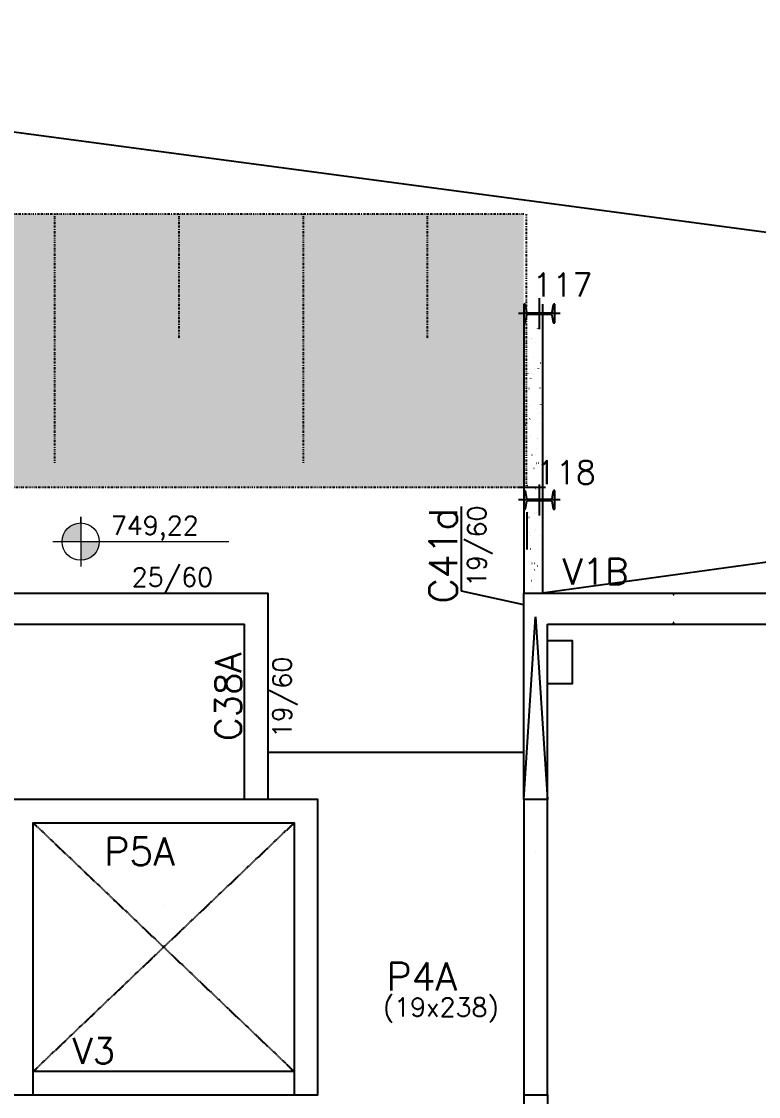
# Model space of a CAD drawing. Extents: x -40810 to 33675, y -2018 to 21213.
# Drawn here: x 15642 to 16236, y 3674 to 4539 of the extents above; entities that cross this region are included whole.
import ezdxf

# ---------------------------------------------------------------- set-up
doc = ezdxf.new("R2010")
doc.units = 0
doc.linetypes.add('ESTILO_TQS_0003', pattern=[1.5, 0.5, -0.4, 0.1, -0.5])
doc.linetypes.add('TRAZO_HUECO', pattern=[0.75, 0.5, -0.25])
doc.layers.get('0').update_dxf_attribs({"color": 1, "lineweight": 9})
for name, color, linetype in [('1', 5, 'Continuous'), ('11', 22, 'Continuous'), ('12', 3, 'Continuous'), ('19', 5, 'Continuous'), ('204', 7, 'ESTILO_TQS_0003'), ('241', 7, 'TRAZO_HUECO'), ('242', 3, 'Continuous'), ('26', 1, 'Continuous'), ('27', 10, 'Continuous'), ('3', 2, 'Continuous'), ('42', 7, 'Continuous'), ('49', 20, 'Continuous'), ('51', 6, 'Continuous'), ('52', 21, 'Continuous'), ('6', 6, 'Continuous'), ('64', 43, 'Continuous'), ('8', 5, 'Continuous'), ('9', 3, 'Continuous')]:
    doc.layers.add(name, color=color, linetype=linetype)
doc.styles.get("Standard").update_dxf_attribs({"font": 'romans.shx', "width": 0.8})

# ---------------------------------------------------------------- blocks, each defined once
blk = doc.blocks.new('_HD9AC76DE2E-005')
for p, q in [((1598.880956, 4767.937908), (1598.880956, 4767.937908)), ((1598.880956, 4767.937908), (1598.880956, 4767.937908)), ((1598.880956, 4761.475815), (1598.880956, 4761.475815)), ((1598.880956, 4761.475815), (1598.880956, 4761.475815)), ((1598.947319, 4761.979893), (1598.957108, 4762.054251)), ((1613.719882, 4761.246881), (1613.793104, 4761.263114)), ((1598.880956, 4757.957171), (1598.880956, 4757.957171)), ((1598.880956, 4757.957171), (1598.880956, 4757.957171)), ((1598.880956, 4757.957171), (1598.880956, 4757.957171)), ((1610.034422, 4756.155406), (1610.044212, 4756.229765)), ((1611.308343, 4756.455843), (1611.354, 4756.515344)), ((1613.705341, 4759.579672), (1613.750998, 4759.639173)), ((1598.880956, 4747.833774), (1598.880956, 4747.833774)), ((1598.880956, 4747.833774), (1598.880956, 4747.833774)), ((1598.880956, 4747.833774), (1598.880956, 4747.833774)), ((1598.880956, 4745.066613), (1598.880956, 4745.066613)), ((1600.895772, 4745.513287), (1600.968994, 4745.52952)), ((1601.309436, 4743.425014), (1601.355093, 4743.484516)), ((1602.860505, 4748.007525), (1602.935434, 4748.010796)), ((1604.733721, 4748.089311), (1604.808649, 4748.092582)), ((1605.053319, 4748.304137), (1605.098976, 4748.363639)), ((1608.546424, 4744.852935), (1608.556213, 4744.927293)), ((1613.575297, 4748.475343), (1613.650226, 4748.478614)), ((1598.880956, 4740.260157), (1598.880956, 4740.260157)), ((1598.880956, 4740.260157), (1598.880956, 4740.260157)), ((1598.912438, 4740.301185), (1598.958095, 4740.360687)), ((1598.880956, 4732.176055), (1598.880956, 4732.176055)), ((1598.880956, 4732.176055), (1598.880956, 4732.176055)), ((1598.880956, 4732.176055), (1598.880956, 4732.176055)), ((1598.880956, 4727.729639), (1598.880956, 4727.729639)), ((1598.880956, 4727.729639), (1598.880956, 4727.729639)), ((1602.287481, 4727.878371), (1602.36241, 4727.881643)), ((1606.955636, 4732.769701), (1606.965425, 4732.844059)), ((1612.402844, 4728.320018), (1612.477773, 4728.323289)), ((1598.880956, 4719.285498), (1598.880956, 4719.285498)), ((1601.973656, 4719.971133), (1602.046878, 4719.987366)), ((1605.291427, 4720.128779), (1605.301216, 4720.203137)), ((1606.890467, 4719.072666), (1606.936125, 4719.132168)), ((1610.63435, 4723.951789), (1610.680007, 4724.011291)), ((1598.880956, 4708.634467), (1598.880956, 4708.634467)), ((1598.880956, 4708.634467), (1598.880956, 4708.634467)), ((1603.803428, 4708.826307), (1603.813218, 4708.900666)), ((1604.493469, 4715.948837), (1604.539126, 4716.008339)), ((1598.880956, 4707.625504), (1598.880956, 4707.625504)), ((1598.880956, 4707.625504), (1598.880956, 4707.625504)), ((1598.880956, 4707.625504), (1598.880956, 4707.625504)), ((1598.880956, 4706.39494), (1598.880956, 4706.39494)), ((1598.880956, 4706.39494), (1598.880956, 4706.39494)), ((1598.880956, 4706.39494), (1598.880956, 4706.39494)), ((1601.115028, 4707.723046), (1601.189957, 4707.726318)), ((1602.988244, 4707.804833), (1603.063172, 4707.808104)), ((1611.82982, 4708.190864), (1611.904749, 4708.194136)), ((1598.880956, 4693.504382), (1598.880956, 4693.504382)), ((1598.880956, 4693.504382), (1598.880956, 4693.504382)), ((1598.880956, 4693.504382), (1598.880956, 4693.504382)), ((1599.39043, 4693.61733), (1599.463653, 4693.633563)), ((1602.21264, 4696.743073), (1602.22243, 4696.817431)), ((1603.05154, 4694.428979), (1603.124763, 4694.445212)), ((1610.074501, 4691.596489), (1610.120158, 4691.655991)), ((1612.471499, 4694.720318), (1612.517156, 4694.77982)), ((1613.299744, 4690.918586), (1613.309534, 4690.992945)), ((1598.880956, 4687.52137), (1598.880956, 4687.52137)), ((1598.880956, 4687.52137), (1598.880956, 4687.52137)), ((1600.542004, 4687.593893), (1600.616933, 4687.597164)), ((1600.548431, 4684.102151), (1600.558221, 4684.176509)), ((1603.819477, 4683.444784), (1603.865134, 4683.504285)), ((1610.657367, 4688.035539), (1610.732296, 4688.03881)), ((1612.530583, 4688.117325), (1612.605511, 4688.120597)), ((1598.880956, 4680.613825), (1598.880956, 4680.613825)), ((1598.880956, 4680.613825), (1598.880956, 4680.613825)), ((1598.880956, 4677.008778), (1598.880956, 4677.008778)), ((1598.880956, 4677.008778), (1598.880956, 4677.008778)), ((1598.880956, 4677.008778), (1598.880956, 4677.008778)), ((1599.746317, 4680.805671), (1599.819539, 4680.821904)), ((1600.075594, 4678.565661), (1600.121251, 4678.625162)), ((1611.811745, 4679.616115), (1611.821535, 4679.690473)), ((1598.880956, 4671.436415), (1598.880956, 4671.436415)), ((1598.880956, 4671.436415), (1598.880956, 4671.436415)), ((1598.880956, 4671.436415), (1598.880956, 4671.436415)), ((1598.880956, 4667.723267), (1598.880956, 4667.723267)), ((1598.880956, 4667.723267), (1598.880956, 4667.723267)), ((1598.880956, 4667.723267), (1598.880956, 4667.723267)), ((1598.880956, 4667.417235), (1598.880956, 4667.417235)), ((1598.880956, 4667.417235), (1598.880956, 4667.417235)), ((1598.880956, 4667.417235), (1598.880956, 4667.417235)), ((1599.060433, 4672.79968), (1599.070222, 4672.874038)), ((1599.369551, 4667.438568), (1599.44448, 4667.441839)), ((1600.468315, 4668.075176), (1600.541537, 4668.091409)), ((1601.242767, 4667.520354), (1601.317695, 4667.523625)), ((1604.129425, 4668.886825), (1604.202647, 4668.903057)), ((1610.084343, 4667.906386), (1610.159272, 4667.909657)), ((1610.220957, 4667.532881), (1610.230747, 4667.607239)), ((1609.400508, 4659.092436), (1609.446165, 4659.151937)), ((1598.880956, 4654.832709), (1598.880956, 4654.832709)), ((1598.880956, 4654.832709), (1598.880956, 4654.832709)), ((1600.824201, 4655.263516), (1600.897423, 4655.279749)), ((1603.259627, 4651.089484), (1603.305285, 4651.148986)), ((1605.656626, 4654.213313), (1605.702283, 4654.272814)), ((1608.556749, 4654.891959), (1608.566538, 4654.966317)), ((1608.91189, 4647.75106), (1608.986819, 4647.754332)), ((1610.785106, 4647.832847), (1610.860034, 4647.836118)), ((1598.880956, 4647.3131), (1598.880956, 4647.3131)), ((1598.880956, 4647.3131), (1598.880956, 4647.3131)), ((1598.880956, 4647.3131), (1598.880956, 4647.3131)), ((1598.880956, 4645.383088), (1598.880956, 4645.383088)), ((1598.880956, 4645.383088), (1598.880956, 4645.383088)), ((1598.880956, 4641.942152), (1598.880956, 4641.942152)), ((1598.880956, 4641.942152), (1598.880956, 4641.942152)), ((1598.880956, 4641.942152), (1598.880956, 4641.942152)), ((1601.546199, 4642.533022), (1601.619421, 4642.549255)), ((1605.207309, 4643.34467), (1605.280531, 4643.360903)), ((1607.06875, 4643.589487), (1607.078539, 4643.663846)), ((1605.477962, 4631.506253), (1605.487751, 4631.580611)), ((1598.880956, 4629.051594), (1598.880956, 4629.051594)), ((1598.880956, 4629.051594), (1598.880956, 4629.051594)), ((1598.880956, 4627.208966), (1598.880956, 4627.208966)), ((1599.497289, 4627.235875), (1599.572218, 4627.239147)), ((1601.902085, 4629.721362), (1601.975307, 4629.737595)), ((1608.338866, 4627.621907), (1608.413795, 4627.625178)), ((1608.840659, 4626.737136), (1608.886316, 4626.796638)), ((1611.237657, 4629.860965), (1611.283314, 4629.920466)), ((1598.880956, 4616.161036), (1598.880956, 4616.161036)), ((1598.880956, 4616.161036), (1598.880956, 4616.161036)), ((1598.880956, 4616.161036), (1598.880956, 4616.161036)), ((1598.880956, 4613.757398), (1598.887409, 4613.765809)), ((1602.585635, 4618.58543), (1602.631292, 4618.644932)), ((1602.624083, 4616.990868), (1602.697305, 4617.007101)), ((1603.813753, 4618.865331), (1603.823542, 4618.939689)), ((1606.285193, 4617.802516), (1606.358415, 4617.818749)), ((1598.880956, 4607.104831), (1598.880956, 4607.104831)), ((1598.880956, 4607.104831), (1598.880956, 4607.104831)), ((1598.880956, 4607.104831), (1598.880956, 4607.104831)), ((1602.325754, 4607.56286), (1602.335544, 4607.637218)), ((1607.166413, 4607.466582), (1607.241342, 4607.469853)), ((1609.039629, 4607.548368), (1609.114557, 4607.55164)), ((1598.880956, 4603.270479), (1598.880956, 4603.270479)), ((1598.880956, 4603.270479), (1598.880956, 4603.270479)), ((1602.979969, 4604.179208), (1603.053192, 4604.195441)), ((1613.486279, 4602.296061), (1613.496069, 4602.370419)), ((1598.880956, 4590.379921), (1598.880956, 4590.379921)), ((1598.880956, 4590.379921), (1598.880956, 4590.379921)), ((1598.880956, 4590.379921), (1598.880956, 4590.379921)), ((1600.734966, 4595.479625), (1600.744756, 4595.553984)), ((1603.701967, 4591.448713), (1603.775189, 4591.464946)), ((1604.422784, 4589.353959), (1604.468441, 4589.413461)), ((1606.593389, 4587.337428), (1606.668318, 4587.3407)), ((1607.363077, 4592.260362), (1607.436299, 4592.276595)), ((1608.166666, 4594.233083), (1608.212323, 4594.292584)), ((1611.82207, 4589.655139), (1611.83186, 4589.729497)), ((1598.880956, 4587.000696), (1598.880956, 4587.000696)), ((1598.880956, 4587.000696), (1598.880956, 4587.000696)), ((1598.880956, 4582.131709), (1598.880956, 4582.131709)), ((1598.880956, 4582.131709), (1598.880956, 4582.131709)), ((1598.880956, 4581.397015), (1598.880956, 4581.397015)), ((1599.070758, 4582.838703), (1599.080547, 4582.913062)), ((1602.025785, 4586.230131), (1602.071443, 4586.289632)), ((1604.057854, 4578.637054), (1604.131076, 4578.653287)), ((1598.880956, 4577.489363), (1598.880956, 4577.489363)), ((1598.880956, 4577.489363), (1598.880956, 4577.489363)), ((1610.334072, 4578.352667), (1610.343861, 4578.427026)), ((1613.747698, 4569.880735), (1613.793355, 4569.940236)), ((1598.880956, 4566.896562), (1598.880956, 4566.896562)), ((1598.880956, 4566.896562), (1598.880956, 4566.896562)), ((1598.880956, 4566.896562), (1598.880956, 4566.896562)), ((1598.880956, 4564.598805), (1598.880956, 4564.598805)), ((1598.880956, 4564.598805), (1598.880956, 4564.598805)), ((1598.880956, 4564.598805), (1598.880956, 4564.598805)), ((1604.779851, 4565.906559), (1604.853073, 4565.922792)), ((1605.420936, 4567.182103), (1605.495865, 4567.185375)), ((1607.294152, 4567.26389), (1607.36908, 4567.267161)), ((1607.606817, 4561.877783), (1607.652474, 4561.937284)), ((1608.440961, 4566.718208), (1608.514183, 4566.734441)), ((1608.743284, 4566.269433), (1608.753073, 4566.343791)), ((1610.003815, 4565.001612), (1610.049472, 4565.061113)), ((1601.351793, 4553.726077), (1601.39745, 4553.785579)), ((1605.135738, 4553.0949), (1605.20896, 4553.111133)), ((1607.079075, 4553.628511), (1607.088864, 4553.702869)), ((1598.880956, 4551.708248), (1598.880956, 4551.708248)), ((1598.880956, 4551.708248), (1598.880956, 4551.708248)), ((1598.880956, 4550.506019), (1598.880956, 4550.506019)), ((1598.880956, 4546.792427), (1598.880956, 4546.792427)), ((1598.880956, 4546.792427), (1598.880956, 4546.792427)), ((1604.847912, 4547.05295), (1604.922841, 4547.056221)), ((1605.691096, 4543.085768), (1605.691096, 4543.085768))]:
    blk.add_line(p, q)

msp = doc.modelspace()

# ---------------------------------------------------------------- linework, layer by layer
for p, q in [((15690.091, 4135.715), (15690.091, 4140.715)), ((15690.091, 4140.715), (15690.091, 4100.715)), ((15667.591, 4120.715), (15809.5, 4120.715))]:
    msp.add_line(p, q)
msp.add_circle((15690.091, 4120.715), 15)
at = {"layer": '1'}
for p, q in [((15076.375, 4079.277), (15840.927, 4079.277)), ((15840.927, 3913.191), (15840.927, 4079.277)), ((16046.927, 3913.191), (16046.927, 4079.277)), ((16046.927, 4079.277), (16308.427, 4079.277)), ((14938.94, 4054.277), (15821.927, 4054.277)), ((15821.927, 3913.191), (15821.927, 4054.277)), ((16065.927, 3913.191), (16065.927, 4054.277)), ((16065.927, 4054.277), (16572.927, 4054.277)), ((15840.927, 3951.191), (16046.927, 3951.191)), ((16046.927, 3675.191), (16046.927, 3523.191)), ((16065.927, 3675.191), (16065.927, 3347.687))]:
    msp.add_line(p, q, dxfattribs=at)
for points in [[(15861.927, 3694.191), (15651.927, 3694.191)], [(15651.927, 3675.191), (15861.927, 3675.191)]]:
    msp.add_lwpolyline(points, dxfattribs=at)
at = {"layer": '19'}
for p, q in [((19421.494, 4539.44), (16061.927, 4079.277)), ((15198.871, 4508.655), (18428.926, 4079.277)), ((16046.806, 3951.281), (16046.806, 4055.031))]:
    msp.add_line(p, q, dxfattribs=at)
at = {"layer": '204'}
for p, q in [((16046.927, 4384.191), (15182.495, 4384.191)), ((15669.117, 4384.191), (15669.117, 4184.191)), ((15769.117, 4384.191), (15769.117, 4284.191)), ((15869.117, 4384.191), (15869.117, 4184.191)), ((15969.117, 4384.191), (15969.117, 4284.191)), ((16048.983, 4164.191), (16048.983, 4384.191)), ((16046.279, 4164.191), (15197.495, 4164.191))]:
    msp.add_line(p, q, dxfattribs=at)
at = {"layer": '241'}
for p, q in [((15651.927, 3894.191), (15861.927, 3694.191)), ((15651.927, 3694.191), (15861.927, 3894.191))]:
    msp.add_line(p, q, dxfattribs=at)
at = {"layer": '242'}
for p, q in [((16056.427, 3870.691), (16056.427, 3870.691)), ((15756.927, 3827.712), (15756.927, 3827.712))]:
    msp.add_line(p, q, dxfattribs=at)
at = {"layer": '26'}
for p, q in [((15996.842, 4080.789), (15996.842, 4149.069)), ((16046.927, 4069.734), (15996.842, 4080.789))]:
    msp.add_line(p, q, dxfattribs=at)
at = {"layer": '27'}
for points in [[(15197.495, 4164.241), (15197.495, 4384.191), (16046.927, 4384.191)], [(15197.495, 4164.241), (16046.927, 4384.191), (16046.927, 4164.241)], [(15690.091, 4120.715), (15677.238, 4128.447), (15676.662, 4127.399)], [(15690.091, 4120.715), (15677.878, 4129.423), (15677.238, 4128.447)], [(15690.091, 4120.715), (15679.07, 4130.89), (15677.878, 4129.423)], [(15690.091, 4120.715), (15679.889, 4131.711), (15679.07, 4130.89)], [(15690.091, 4120.715), (15680.455, 4132.21), (15679.889, 4131.711)], [(15690.091, 4120.715), (15681.135, 4132.748), (15680.455, 4132.21)], [(15690.091, 4120.715), (15681.726, 4133.166), (15681.135, 4132.748)], [(15690.091, 4120.715), (15682.503, 4133.654), (15681.726, 4133.166)], [(15690.091, 4120.715), (15683.183, 4134.029), (15682.503, 4133.654)], [(15690.091, 4120.715), (15684.082, 4134.459), (15683.183, 4134.029)], [(15690.091, 4120.715), (15684.577, 4134.664), (15684.082, 4134.459)], [(15690.091, 4120.715), (15685.672, 4135.049), (15684.577, 4134.664)], [(15690.091, 4120.715), (15687.046, 4135.402), (15685.672, 4135.049)], [(15690.091, 4120.715), (15688.231, 4135.599), (15687.046, 4135.402)], [(15690.091, 4120.715), (15690.091, 4135.715), (15688.231, 4135.599)], [(15690.091, 4120.715), (15675.12, 4121.649), (15675.091, 4120.715)], [(15690.091, 4120.715), (15675.091, 4120.715), (15690.091, 4120.715)], [(15690.091, 4120.715), (15675.126, 4121.741), (15675.12, 4121.649)], [(15690.091, 4120.715), (15675.258, 4122.949), (15675.126, 4121.741)], [(15690.091, 4120.715), (15675.388, 4123.686), (15675.258, 4122.949)], [(15690.091, 4120.715), (15675.611, 4124.63), (15675.388, 4123.686)], [(15690.091, 4120.715), (15676.049, 4125.989), (15675.611, 4124.63)], [(15690.091, 4120.715), (15676.662, 4127.399), (15676.049, 4125.989)], [(15690.091, 4120.715), (15705.091, 4120.715), (15704.975, 4118.855)], [(15690.091, 4120.715), (15704.975, 4118.855), (15704.779, 4117.67)], [(15690.091, 4120.715), (15704.779, 4117.67), (15704.425, 4116.296)], [(15690.091, 4120.715), (15704.425, 4116.296), (15704.041, 4115.201)], [(15690.091, 4120.715), (15704.041, 4115.201), (15703.835, 4114.706)], [(15690.091, 4120.715), (15703.835, 4114.706), (15703.406, 4113.807)], [(15690.091, 4120.715), (15703.406, 4113.807), (15703.03, 4113.126)], [(15690.091, 4120.715), (15703.03, 4113.126), (15702.542, 4112.35)], [(15690.091, 4120.715), (15702.542, 4112.35), (15702.124, 4111.759)], [(15690.091, 4120.715), (15702.124, 4111.759), (15701.586, 4111.078)], [(15690.091, 4120.715), (15701.586, 4111.078), (15701.088, 4110.513)], [(15690.091, 4120.715), (15701.088, 4110.513), (15700.266, 4109.693)], [(15690.091, 4120.715), (15700.266, 4109.693), (15698.8, 4108.502)], [(15690.091, 4120.715), (15698.8, 4108.502), (15697.823, 4107.861)], [(15690.091, 4120.715), (15697.823, 4107.861), (15696.775, 4107.286)], [(15690.091, 4120.715), (15696.775, 4107.286), (15695.366, 4106.673)], [(15690.091, 4120.715), (15695.366, 4106.673), (15694.006, 4106.235)], [(15690.091, 4120.715), (15694.006, 4106.235), (15693.062, 4106.012)], [(15690.091, 4120.715), (15693.062, 4106.012), (15692.325, 4105.882)], [(15690.091, 4120.715), (15692.325, 4105.882), (15691.117, 4105.75)], [(15690.091, 4120.715), (15691.117, 4105.75), (15691.025, 4105.744)], [(15690.091, 4120.715), (15691.025, 4105.744), (15690.091, 4105.715)], [(15690.091, 4120.715), (15690.091, 4105.715), (15690.091, 4120.715)]]:
    msp.add_solid(points, dxfattribs=at)
at = {"layer": '3'}
for points in [[(15861.927, 3675.191), (15880.927, 3675.191), (15880.927, 3913.191), (15632.927, 3913.191), (15632.927, 3675.191), (15651.927, 3675.191), (15651.927, 3894.191), (15861.927, 3894.191), (15861.927, 3675.191)], [(16046.927, 3675.191), (16065.927, 3675.191), (16065.927, 3913.191), (16046.927, 3913.191), (16046.927, 3675.191)]]:
    msp.add_lwpolyline(points, dxfattribs=at)
at = {"layer": '42'}
msp.add_lwpolyline([(16065.927, 4041.191), (16085.927, 4041.191), (16085.927, 4006.191), (16065.927, 4006.191), (16065.927, 4041.191)], dxfattribs=at)
at = {"layer": '49'}
for p, q in [((16046.927, 4311.797), (16046.927, 4079.277)), ((16061.927, 4311.797), (16061.927, 4079.277))]:
    msp.add_line(p, q, dxfattribs=at)
at = {"layer": '51'}
for p, q in [((16047.681, 4311.797), (16046.927, 4311.797)), ((16046.927, 4311.797), (16046.927, 4296.757)), ((16049.355, 4305.153), (16048.29, 4311.314)), ((16059.427, 4291.768), (16059.427, 4316.786)), ((16070.565, 4311.314), (16069.5, 4305.153)), ((16071.927, 4311.797), (16071.173, 4311.797)), ((16071.927, 4296.757), (16071.927, 4311.797)), ((16076.276, 4304.277), (16042.579, 4304.277)), ((16048.29, 4297.24), (16049.355, 4303.401)), ((16049.962, 4303.884), (16068.891, 4303.884)), ((16068.891, 4304.671), (16049.963, 4304.671)), ((16069.5, 4303.401), (16070.565, 4297.24)), ((16046.927, 4296.757), (16047.681, 4296.757)), ((16071.173, 4296.757), (16071.927, 4296.757)), ((16059.427, 4141.768), (16059.427, 4166.786)), ((16047.681, 4161.797), (16046.927, 4161.797)), ((16046.927, 4161.797), (16046.927, 4146.757)), ((16049.355, 4155.153), (16048.29, 4161.314)), ((16068.891, 4154.671), (16049.963, 4154.671)), ((16070.565, 4161.314), (16069.5, 4155.153)), ((16071.927, 4161.797), (16071.173, 4161.797)), ((16071.927, 4146.757), (16071.927, 4161.797)), ((16076.276, 4154.277), (16042.579, 4154.277)), ((16046.927, 4146.757), (16047.681, 4146.757)), ((16048.29, 4147.24), (16049.355, 4153.401)), ((16049.962, 4153.884), (16068.891, 4153.884)), ((16069.5, 4153.401), (16070.565, 4147.24)), ((16071.173, 4146.757), (16071.927, 4146.757)), ((16167.427, 4078.523), (16167.427, 4079.277)), ((16167.427, 4054.277), (16167.427, 4055.031))]:
    msp.add_line(p, q, dxfattribs=at)
for centre, start, end in [((16047.681, 4311.172), 13.138774, 90), ((16071.173, 4311.172), 90, 166.861226), ((16049.963, 4305.296), 193.138774, 270), ((16049.963, 4303.259), 89.895004, 166.861148), ((16068.891, 4305.296), 270, 346.861226), ((16068.891, 4303.259), 13.138774, 90), ((16047.681, 4297.382), 270, 346.861226), ((16071.173, 4297.382), 193.138774, 270), ((16047.681, 4161.172), 13.138774, 90), ((16049.963, 4155.296), 193.138774, 270), ((16068.891, 4155.296), 270, 346.861226), ((16071.173, 4161.172), 90, 166.861226), ((16047.681, 4147.382), 270, 346.861226), ((16049.963, 4153.259), 89.895004, 166.861148), ((16068.891, 4153.259), 13.138774, 90), ((16071.173, 4147.382), 193.138774, 270), ((16168.052, 4078.523), 180, 256.861226), ((16168.052, 4055.031), 103.138774, 180)]:
    msp.add_arc(centre, 0.625, start, end, dxfattribs=at)
at = {"layer": '6'}
for p, q in [((16046.927, 3913.191), (16056.427, 4060.191)), ((16056.427, 4060.191), (16065.927, 3913.191))]:
    msp.add_line(p, q, dxfattribs=at)
at = {"layer": '64'}
for p, q in [((16064.474, 4164.241), (16042.355, 4164.241)), ((16049.474, 4144.277), (16049.474, 4114.277))]:
    msp.add_line(p, q, dxfattribs=at)

# ---------------------------------------------------------------- block references
at = {"layer": '19'}
msp.add_blockref('_HD9AC76DE2E-005', (14448.046, -463.809), dxfattribs=at)

# ---------------------------------------------------------------- texts
at = {"layer": '11'}
for p in [(16016.586, 4084.158), (15859.754, 3962.502)]:
    msp.add_text('19/60', height=15, rotation=90, dxfattribs=at).set_placement(p)
msp.add_text('25/60', height=15, dxfattribs=at).set_placement((15731.137, 4084.618))
at = {"layer": '12'}
msp.add_text('(19x238)', height=15, dxfattribs=at).set_placement((15933.474, 3738.397))
at = {"layer": '26'}
msp.add_text('749,22', height=15, dxfattribs=at).set_placement((15714.408, 4126.215))
at = {"layer": '52'}
for s, p in [('117', (16053.891, 4318.133)), ('118', (16056.62, 4167.011))]:
    msp.add_text(s, height=18.75, dxfattribs=at).set_placement(p)
at = {"layer": '8'}
for s, height, p in [('C41d', 22.5, (15993.333, 4070.829)), ('C38A', 21, (15819.406, 3960.304))]:
    msp.add_text(s, height=height, rotation=90, dxfattribs=at).set_placement(p)
for s, p in [('V1B', (16078.001, 4086.121)), ('V3', (15683.44, 3700.267))]:
    msp.add_text(s, height=21, dxfattribs=at).set_placement(p)
at = {"layer": '9'}
for s, p in [('P5A', (15708.983, 3859.873)), ('P4A', (15936.201, 3759.375))]:
    msp.add_text(s, height=22.5, dxfattribs=at).set_placement(p)

doc.saveas('drawing.dxf')
